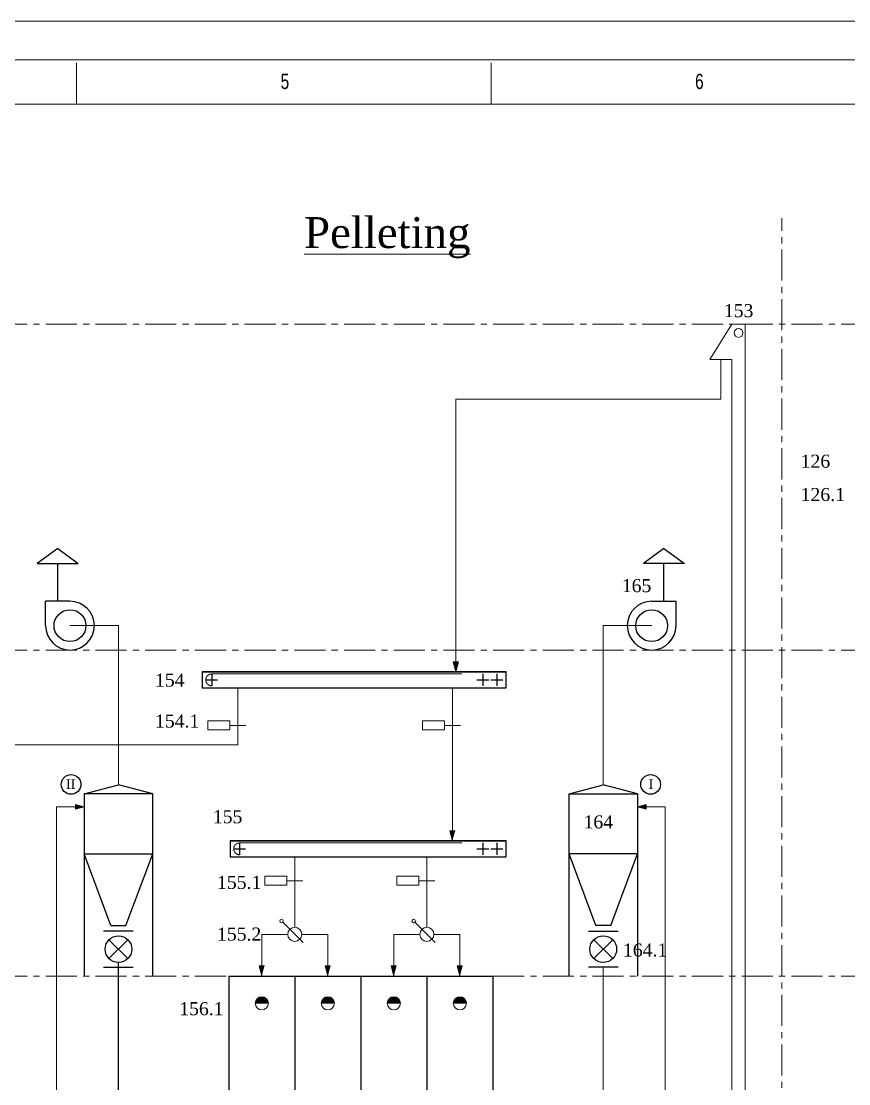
# Model space of a CAD drawing. Header units: millimetres. Extents: x 6561 to 120951, y 30990 to 83596.
# Drawn here: x 30630 to 43316, y 67298 to 83596 of the extents above; entities that cross this region are included whole.
import ezdxf

# ---------------------------------------------------------------- set-up
doc = ezdxf.new("R2010")
doc.units = ezdxf.units.MM
doc.linetypes.add('CENTER', pattern=[10.16, 6.35, -1.27, 1.27, -1.27])
doc.linetypes.add('DASHED', pattern=[15, 7, -8])
doc.layers.add('COTAS', color=4, linetype='Continuous')
for name, color, linetype, lineweight in [('DESSIN', 7, 'Continuous', 25), ('DET', 2, 'DASHED', 20), ('Liaison', 1, 'Continuous', 20), ('Manitension', 5, 'Continuous', 20), ('Niveau', 5, 'Continuous', 20), ('PER', 1, 'Continuous', 20)]:
    doc.layers.add(name, color=color, linetype=linetype, lineweight=lineweight)
doc.styles.add('SLDTEXTSTYLE0', font='TXT', dxfattribs={"width": 0.75})
doc.styles.get("Standard").update_dxf_attribs({"font": 'arial.ttf'})

# ---------------------------------------------------------------- blocks, each defined once
blk = doc.blocks.new('Diagramme')
at = {"color": 1, "linetype": 'Continuous', "lineweight": 18}
for p, q in [((-131031, 60259), (0, 60259)), ((-129578, 58804), (-1456, 58804))]:
    blk.add_line(p, q, dxfattribs=at)
at = {"linetype": 'Continuous', "lineweight": 18}
blk.add_line((-130346, 59582), (-696, 59582), dxfattribs=at)
at = {"color": 5, "linetype": 'Continuous', "lineweight": 15}
for p, q in [((-102488, 59531), (-102488, 58803)), ((-95209, 58803), (-95209, 59531))]:
    blk.add_line(p, q, dxfattribs=at)
at = {"color": 5, "linetype": 'Continuous', "lineweight": 15, "char_height": 270, "attachment_point": 1, "style": 'SLDTEXTSTYLE0'}
for s, insert in [('5', (-98906, 59337)), ('6', (-91627, 59337))]:
    blk.add_mtext(s, dxfattribs=dict(at, insert=insert))

msp = doc.modelspace()

# ---------------------------------------------------------------- hatches: boundary and pattern name
at = {"layer": 'Liaison', "linetype": 'Continuous'}
h = msp.add_hatch(color=5, dxfattribs=at)
h.paths.add_polyline_path([(31464, 71547), (31464, 71512), (31595, 71547)])
h.paths.add_polyline_path([(31464, 71582), (31464, 71547), (31595, 71547)])
h = msp.add_hatch(color=5, dxfattribs=at)
h.paths.add_polyline_path([(40208, 71547), (40208, 71512), (40078, 71547)])
h.paths.add_polyline_path([(40208, 71582), (40208, 71547), (40078, 71547)])
h = msp.add_hatch(color=256, dxfattribs=at)
h.paths.add_polyline_path([(37240, 71179), (37198, 71179), (37240, 71022)])
h.paths.add_polyline_path([(37282, 71179), (37240, 71179), (37240, 71022)])
h = msp.add_hatch(color=256, dxfattribs=at)
h.paths.add_polyline_path([(34317, 69107), (34275, 69107), (34317, 68950)])
h.paths.add_polyline_path([(34359, 69107), (34317, 69107), (34317, 68950)])
h = msp.add_hatch(color=256, dxfattribs=at)
h.paths.add_polyline_path([(35330, 69107), (35288, 69107), (35330, 68950)])
h.paths.add_polyline_path([(35372, 69107), (35330, 69107), (35330, 68950)])
h = msp.add_hatch(color=256, dxfattribs=at)
h.paths.add_polyline_path([(36342, 69107), (36300, 69107), (36342, 68950)])
h.paths.add_polyline_path([(36384, 69107), (36342, 69107), (36342, 68950)])
h = msp.add_hatch(color=256, dxfattribs=at)
h.paths.add_polyline_path([(37355, 69107), (37313, 69107), (37355, 68950)])
h.paths.add_polyline_path([(37397, 69107), (37355, 69107), (37355, 68950)])
at = {"layer": 'Niveau', "linetype": 'Continuous'}
h = msp.add_hatch(color=256, dxfattribs=at)
h.paths.add_polyline_path([(34418, 68546), (34217, 68546, 0.033445), (34216, 68532), (34419, 68532, 0.033445)])
h.paths.add_polyline_path([(34415, 68559), (34220, 68559, 0.034067), (34217, 68546), (34418, 68546, 0.034067)])
h.paths.add_polyline_path([(34410, 68573), (34225, 68573, 0.035407), (34220, 68559), (34415, 68559, 0.035407)])
h.paths.add_polyline_path([(34403, 68586), (34232, 68586, 0.037777), (34225, 68573), (34410, 68573, 0.037777)])
h.paths.add_polyline_path([(34393, 68600), (34242, 68600, 0.041823), (34232, 68586), (34403, 68586, 0.041823)])
h.paths.add_polyline_path([(34378, 68613), (34257, 68613, 0.049433), (34242, 68600), (34393, 68600, 0.049433)])
h.paths.add_polyline_path([(34354, 68627), (34281, 68627, 0.069209), (34257, 68613), (34378, 68613, 0.069209)])
h.paths.add_polyline_path([(34317, 68633, 0.092025), (34281, 68627), (34354, 68627, 0.092025)])
h = msp.add_hatch(color=256, dxfattribs=at)
h.paths.add_polyline_path([(35430, 68546), (35230, 68546, 0.033445), (35229, 68532), (35431, 68532, 0.033445)])
h.paths.add_polyline_path([(35427, 68559), (35232, 68559, 0.034067), (35230, 68546), (35430, 68546, 0.034067)])
h.paths.add_polyline_path([(35423, 68573), (35237, 68573, 0.035407), (35232, 68559), (35427, 68559, 0.035407)])
h.paths.add_polyline_path([(35416, 68586), (35244, 68586, 0.037777), (35237, 68573), (35423, 68573, 0.037777)])
h.paths.add_polyline_path([(35405, 68600), (35254, 68600, 0.041823), (35244, 68586), (35416, 68586, 0.041823)])
h.paths.add_polyline_path([(35391, 68613), (35269, 68613, 0.049433), (35254, 68600), (35405, 68600, 0.049433)])
h.paths.add_polyline_path([(35366, 68627), (35294, 68627, 0.069209), (35269, 68613), (35391, 68613, 0.069209)])
h.paths.add_polyline_path([(35330, 68633, 0.092025), (35294, 68627), (35366, 68627, 0.092025)])
h = msp.add_hatch(color=256, dxfattribs=at)
h.paths.add_polyline_path([(36443, 68546), (36242, 68546, 0.033445), (36241, 68532), (36444, 68532, 0.033445)])
h.paths.add_polyline_path([(36440, 68559), (36245, 68559, 0.034067), (36242, 68546), (36443, 68546, 0.034067)])
h.paths.add_polyline_path([(36435, 68573), (36250, 68573, 0.035407), (36245, 68559), (36440, 68559, 0.035407)])
h.paths.add_polyline_path([(36428, 68586), (36257, 68586, 0.037777), (36250, 68573), (36435, 68573, 0.037777)])
h.paths.add_polyline_path([(36418, 68600), (36267, 68600, 0.041823), (36257, 68586), (36428, 68586, 0.041823)])
h.paths.add_polyline_path([(36403, 68613), (36282, 68613, 0.049433), (36267, 68600), (36418, 68600, 0.049433)])
h.paths.add_polyline_path([(36379, 68627), (36306, 68627, 0.069209), (36282, 68613), (36403, 68613, 0.069209)])
h.paths.add_polyline_path([(36342, 68633, 0.092025), (36306, 68627), (36379, 68627, 0.092025)])
h = msp.add_hatch(color=256, dxfattribs=at)
h.paths.add_polyline_path([(37455, 68546), (37255, 68546, 0.033445), (37254, 68532), (37456, 68532, 0.033445)])
h.paths.add_polyline_path([(37452, 68559), (37257, 68559, 0.034067), (37255, 68546), (37455, 68546, 0.034067)])
h.paths.add_polyline_path([(37448, 68573), (37262, 68573, 0.035407), (37257, 68559), (37452, 68559, 0.035407)])
h.paths.add_polyline_path([(37440, 68586), (37269, 68586, 0.037777), (37262, 68573), (37448, 68573, 0.037777)])
h.paths.add_polyline_path([(37430, 68600), (37279, 68600, 0.041823), (37269, 68586), (37440, 68586, 0.041823)])
h.paths.add_polyline_path([(37416, 68613), (37294, 68613, 0.049433), (37279, 68600), (37430, 68600, 0.049433)])
h.paths.add_polyline_path([(37391, 68627), (37319, 68627, 0.069209), (37294, 68613), (37416, 68613, 0.069209)])
h.paths.add_polyline_path([(37355, 68633, 0.092025), (37319, 68627), (37391, 68627, 0.092025)])
at = {"layer": 'PER'}
h = msp.add_hatch(color=1, dxfattribs=at)
h.paths.add_polyline_path([(37293, 73771), (37251, 73771), (37295, 73615)])
h.paths.add_polyline_path([(37335, 73772), (37293, 73771), (37295, 73615)])

# ---------------------------------------------------------------- linework, layer by layer
at = {"color": 3, "linetype": 'CENTER', "lineweight": 9, "ltscale": 75}
for p, q in [((8147, 78950), (73748, 78950)), ((8147, 73950), (73748, 73950)), ((8147, 68950), (73748, 68950))]:
    msp.add_line(p, q, dxfattribs=at)
for p, q in [((33811, 68950), (34824, 68950)), ((34824, 68950), (35836, 68950)), ((35836, 68950), (36849, 68950)), ((36849, 68950), (37861, 68950))]:
    msp.add_line(p, q)
at = {"color": 4, "linetype": 'CENTER', "lineweight": 9, "ltscale": 75}
msp.add_lwpolyline([(42291, 41517), (42291, 80573)], dxfattribs=at)
at = {"color": 252}
for centre, radius in [((31377, 74325), 245), ((31394, 71889), 151)]:
    msp.add_circle(centre, radius, dxfattribs=at)
msp.add_circle((40279, 71889), 151)
at = {"layer": 'DESSIN', "color": 252}
for p, q in [((31190, 75511), (30875, 75279)), ((31190, 75511), (31504, 75279)), ((30875, 75279), (31504, 75279)), ((31190, 74700), (31190, 75279)), ((31002, 74325), (31002, 74700)), ((31377, 74700), (31002, 74700)), ((31595, 71744), (32120, 71884)), ((32645, 71744), (32120, 71884)), ((32645, 71744), (31595, 71744)), ((31595, 71744), (31595, 68950)), ((32645, 68950), (32645, 71744)), ((32005, 69728), (31595, 70826)), ((31595, 70826), (32645, 70826)), ((32234, 69728), (32645, 70826)), ((32348, 69637), (31891, 69637)), ((32005, 69728), (32234, 69728)), ((32265, 69217), (31974, 69508)), ((32265, 69508), (31974, 69217)), ((32120, 57278), (32120, 69157)), ((31891, 69089), (32348, 69089))]:
    msp.add_line(p, q, dxfattribs=at)
at = {"layer": 'DESSIN', "color": 6, "linetype": 'Continuous'}
for p, q in [((40483, 75511), (40168, 75279)), ((40483, 75511), (40797, 75279)), ((40797, 75279), (40168, 75279)), ((40483, 74700), (40483, 75279)), ((40295, 74700), (40670, 74700)), ((40670, 74325), (40670, 74700)), ((39028, 71744), (39553, 71884)), ((40078, 71744), (39553, 71884)), ((39028, 71744), (40078, 71744)), ((39028, 68950), (39028, 71744)), ((40078, 71744), (40078, 68950)), ((39439, 69728), (39028, 70826)), ((40078, 70826), (39028, 70826)), ((39667, 69728), (40078, 70826)), ((39324, 69637), (39781, 69637)), ((39667, 69728), (39439, 69728)), ((39407, 69217), (39698, 69508)), ((39407, 69508), (39698, 69217)), ((39781, 69089), (39324, 69089))]:
    msp.add_line(p, q, dxfattribs=at)
at = {"layer": 'DESSIN', "lineweight": -3}
for p, q in [((33403, 73615), (38063, 73615)), ((33831, 71022), (38063, 71022))]:
    msp.add_line(p, q, dxfattribs=at)
at = {"layer": 'DESSIN', "linetype": 'Continuous'}
for p, q in [((33811, 68950), (33811, 61198)), ((33811, 68950), (33811, 61198)), ((34824, 68950), (34824, 61198)), ((34824, 68950), (34824, 61198)), ((35836, 68950), (35836, 61198)), ((35836, 68950), (35836, 61198)), ((35836, 68950), (35836, 61198)), ((36849, 68950), (36849, 61198)), ((36849, 68950), (36849, 61198)), ((37861, 68950), (37861, 61198))]:
    msp.add_line(p, q, dxfattribs=at)
at = {"layer": 'DESSIN', "color": 6, "linetype": 'Continuous'}
for centre, radius in [((40295, 74325), 245), ((39553, 69363), 205)]:
    msp.add_circle(centre, radius, dxfattribs=at)
at = {"layer": 'DESSIN', "color": 252}
msp.add_circle((32120, 69363), 205, dxfattribs=at)
msp.add_arc((31377, 74325), 375, 180, 90, dxfattribs=at)
at = {"layer": 'DESSIN', "color": 6, "linetype": 'Continuous'}
msp.add_arc((40295, 74325), 375, 90, 0, dxfattribs=at)
at = {"layer": 'DET', "ltscale": 1000}
for p, q in [((33550, 73584), (37387, 73584)), ((33978, 70992), (37387, 70992))]:
    msp.add_line(p, q, dxfattribs=at)
for centre in [(33550, 73493), (33978, 70901)]:
    msp.add_arc(centre, 91.1, 89.9983, 270.0017, dxfattribs=at)
at = {"layer": 'Liaison', "color": 0, "linetype": 'Continuous'}
for p, q in [((33827, 72863), (33489, 72863)), ((33489, 72863), (33489, 72728)), ((33827, 72796), (33827, 72863)), ((37117, 72863), (36779, 72863)), ((36779, 72863), (36779, 72728)), ((37117, 72796), (37117, 72863)), ((33489, 72728), (33827, 72728)), ((34074, 72796), (33827, 72796)), ((33827, 72728), (33827, 72796)), ((36779, 72728), (37117, 72728)), ((37364, 72796), (37117, 72796)), ((37117, 72728), (37117, 72796)), ((34700, 70480), (34363, 70480)), ((34363, 70480), (34363, 70345)), ((34700, 70413), (34700, 70480)), ((34947, 70413), (34700, 70413)), ((34700, 70345), (34700, 70413)), ((36725, 70480), (36388, 70480)), ((36388, 70480), (36388, 70345)), ((36725, 70413), (36725, 70480)), ((36972, 70413), (36725, 70413)), ((36725, 70345), (36725, 70413)), ((34363, 70345), (34700, 70345)), ((36388, 70345), (36725, 70345)), ((34639, 69775), (34951, 69463)), ((36664, 69775), (36976, 69463))]:
    msp.add_line(p, q, dxfattribs=at)
at = {"layer": 'Liaison', "color": 5, "linetype": 'Continuous'}
for p, q in [((31464, 71512), (31464, 71582)), ((31464, 71582), (31595, 71547)), ((40208, 71582), (40078, 71547)), ((40208, 71512), (40208, 71582)), ((31172, 50072), (31172, 71547)), ((31595, 71547), (31464, 71512)), ((40078, 71547), (40208, 71512)), ((40500, 50072), (40500, 71547))]:
    msp.add_line(p, q, dxfattribs=at)
at = {"layer": 'Liaison', "linetype": 'Continuous'}
for p, q in [((37240, 71022), (37198, 71179)), ((37198, 71179), (37282, 71179)), ((34317, 68950), (34275, 69107)), ((34275, 69107), (34359, 69107)), ((35330, 68950), (35288, 69107)), ((35288, 69107), (35372, 69107)), ((36342, 68950), (36300, 69107)), ((36300, 69107), (36384, 69107)), ((37355, 68950), (37313, 69107)), ((37313, 69107), (37397, 69107))]:
    msp.add_line(p, q, dxfattribs=at)
at = {"layer": 'Liaison', "color": 0, "linetype": 'Continuous'}
for centre, radius in [((34620, 69794), 26.7), ((36645, 69794), 26.7), ((34824, 69590), 108), ((36849, 69590), 108)]:
    msp.add_circle(centre, radius, dxfattribs=at)
at = {"layer": 'Manitension', "linetype": 'Continuous'}
for p, q in [((41188, 78410), (41526, 78950)), ((41728, 78950), (41526, 78950)), ((41728, 78950), (41728, 42990)), ((41526, 78410), (41188, 78410)), ((41526, 42450), (41526, 78410))]:
    msp.add_line(p, q, dxfattribs=at)
at = {"layer": 'Manitension', "lineweight": -3}
for p, q in [((33403, 73615), (33403, 73372)), ((38063, 73615), (33403, 73615)), ((33550, 73584), (33550, 73402)), ((37707, 73584), (37707, 73402)), ((37920, 73584), (37920, 73402)), ((38063, 73372), (38063, 73615)), ((33403, 73372), (38063, 73372)), ((33459, 73493), (33641, 73493)), ((37615, 73493), (37798, 73493)), ((37828, 73493), (38011, 73493)), ((33831, 71022), (33831, 70779)), ((38063, 71022), (33831, 71022)), ((33887, 70901), (34069, 70901)), ((33978, 70992), (33978, 70810)), ((37615, 70901), (37798, 70901)), ((37707, 70992), (37707, 70810)), ((37828, 70901), (38011, 70901)), ((37920, 70992), (37920, 70810)), ((38063, 70779), (38063, 71022)), ((33831, 70779), (38063, 70779))]:
    msp.add_line(p, q, dxfattribs=at)
at = {"layer": 'Manitension', "linetype": 'Continuous'}
msp.add_circle((41627, 78815), 67.5, dxfattribs=at)
msp.add_circle((41627, 78815), 67.5, dxfattribs=at)
at = {"layer": 'Niveau', "linetype": 'Continuous'}
for p, q in [((34216, 68532), (34419, 68532)), ((35229, 68532), (35431, 68532)), ((36241, 68532), (36444, 68532)), ((37254, 68532), (37456, 68532))]:
    msp.add_line(p, q, dxfattribs=at)
for centre in [(34317, 68532), (35330, 68532), (36342, 68532), (37355, 68532)]:
    msp.add_circle(centre, 101, dxfattribs=at)
at = {"layer": 'PER', "color": 1}
for p, q in [((41357, 78410), (41357, 77797)), ((37295, 77797), (37295, 73615)), ((37295, 77797), (41357, 77797)), ((37251, 73771), (37335, 73772)), ((37295, 73615), (37251, 73771)), ((37335, 73772), (37295, 73615)), ((37240, 71022), (37240, 73372)), ((34824, 69698), (34824, 70779)), ((36849, 69698), (36849, 70779)), ((34317, 68950), (34317, 69590)), ((34317, 69590), (34716, 69590)), ((34932, 69590), (35330, 69590)), ((35330, 68950), (35330, 69590)), ((36342, 68950), (36342, 69590)), ((36342, 69590), (36741, 69590)), ((36957, 69590), (37355, 69590)), ((37355, 68950), (37355, 69590)), ((39553, 57813), (39553, 69089))]:
    msp.add_line(p, q, dxfattribs=at)
at = {"layer": 'PER', "color": 5}
for p, q in [((32120, 74325), (31377, 74325)), ((32120, 71884), (32120, 74325)), ((39553, 71884), (39553, 74325)), ((39553, 74325), (40295, 74325)), ((31172, 71547), (31595, 71547)), ((40500, 71547), (40078, 71547))]:
    msp.add_line(p, q, dxfattribs=at)
at = {"layer": 'PER', "color": 1}
msp.add_lwpolyline([(21877, 71147), (26820, 71147), (26820, 72495), (33950, 72495), (33950, 73372)], dxfattribs=at)

# ---------------------------------------------------------------- block references
at = {"xscale": 0.873, "yscale": 0.873, "zscale": 0.873}
msp.add_blockref('Diagramme', (120951, 30990), dxfattribs=at)

# ---------------------------------------------------------------- texts
at = {"linetype": 'Continuous', "lineweight": 18, "insert": (29441, 80592), "char_height": 475.12, "width": 13347.04, "attachment_point": 1, "style": 'SLDTEXTSTYLE0'}
msp.add_mtext('\\pi5345.1;{\\fTimes New Roman|b0|i0|c0|p18;\\W1;\\L Pelleting}', dxfattribs=at)
at = {"layer": 'COTAS', "linetype": 'Continuous', "char_height": 200, "attachment_point": 1}
for s, insert, width in [('{\\fTimes New Roman|b0|i0|c0|p18;\\C4;153}', (41401, 79257), 512.53), ('{\\fTimes New Roman|b0|i0|c0|p18;\\C4;126}', (42579, 76948), 328.18), ('{\\fTimes New Roman|b0|i0|c0|p18;\\C4;126.1}', (42579, 76437), 328.18), ('{\\fTimes New Roman|b0|i0|c0|p18;\\C4;165}', (39837, 75039), 512.53), ('{\\fTimes New Roman|b0|i0|c0|p18;\\C4;154}', (32680, 73590), 512.53), ('{\\fTimes New Roman|b0|i0|c0|p18;\\C4;154.1}', (32680, 72962), 512.53), ('{\\fTimes New Roman|b0|i0|c0|p18;\\C4;155}', (33567, 71494), 512.53), ('{\\fTimes New Roman|b0|i0|c0|p18;\\C4;164}', (39250, 71415), 512.53), ('{\\fTimes New Roman|b0|i0|c0|p18;\\C4;155.1}', (33631, 70487), 512.53), ('{\\fTimes New Roman|b0|i0|c0|p18;\\C4;155.2}', (33631, 69694), 512.53), ('{\\fTimes New Roman|b0|i0|c0|p18;\\C4;164.1}', (39855, 69450), 512.53), ('{\\fTimes New Roman|b0|i0|c0|p18;\\C4;156.1}', (33052, 68550), 512.53)]:
    msp.add_mtext(s, dxfattribs=dict(at, insert=insert, width=width))
at = {"layer": 'DESSIN', "color": 252, "linetype": 'Continuous', "extrusion": (0, 0, -1), "insert": (31746, 71966), "char_height": 192, "width": 700.96, "attachment_point": 1, "text_direction": (-1, 0, 0)}
msp.add_mtext('\\pi284.92;{\\fTimes New Roman|b0|i0|c0|p18;\\H0.75x;II}', dxfattribs=at)
at = {"layer": 'DESSIN', "linetype": 'Continuous', "insert": (39926, 71966), "char_height": 192, "width": 700.96, "attachment_point": 1}
msp.add_mtext('\\pi320.32;{\\fTimes New Roman|b0|i0|c0|p18;\\H0.75x;I}', dxfattribs=at)

doc.saveas('drawing.dxf')
